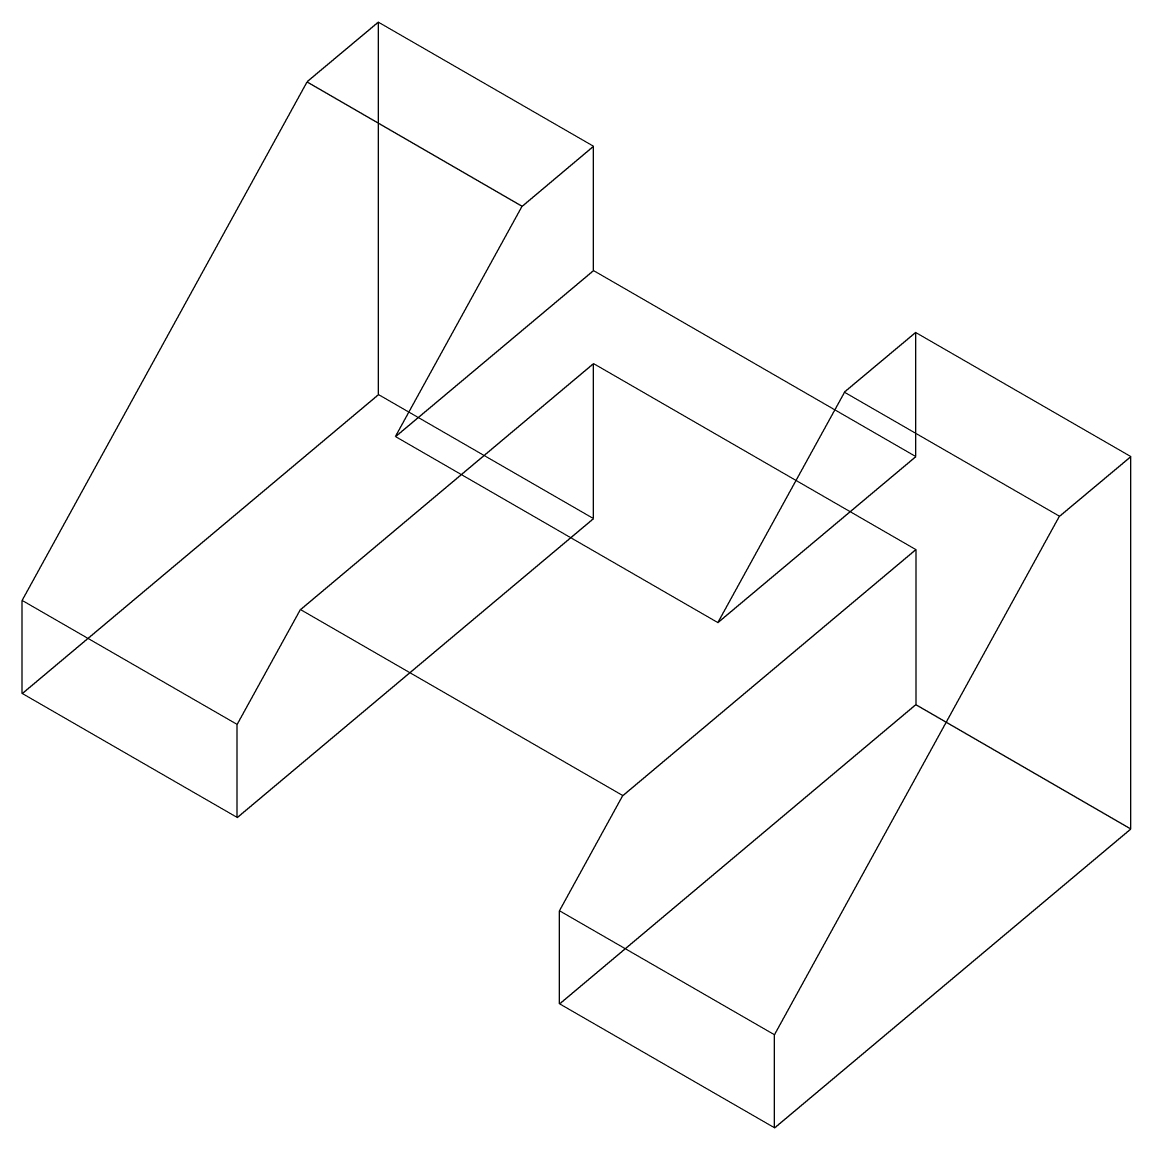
# Model space of a CAD drawing. Extents: x 278.7 to 314.4, y 170.5 to 206.1.
import ezdxf

# ---------------------------------------------------------------- set-up
doc = ezdxf.new("R2010")
doc.units = 0
doc.header["$MEASUREMENT"] = 0
doc.layers.get('0').update_dxf_attribs({"linetype": 'CONTINUOUS'})

msp = doc.modelspace()

# ---------------------------------------------------------------- linework, layer by layer
for p, q in [((290.195, 206.137), (287.897, 204.209)), ((290.195, 194.137), (290.195, 206.137)), ((290.195, 206.137), (297.124, 202.137)), ((278.705, 187.495), (287.897, 204.209)), ((287.897, 204.209), (294.825, 200.209)), ((294.825, 200.209), (297.124, 202.137)), ((297.124, 198.137), (297.124, 202.137)), ((290.74, 192.781), (294.825, 200.209)), ((290.74, 192.781), (297.124, 198.137)), ((297.124, 198.137), (307.516, 192.137)), ((307.516, 196.137), (305.218, 194.209)), ((307.516, 192.137), (307.516, 196.137)), ((307.516, 196.137), (314.444, 192.137)), ((287.676, 187.209), (297.124, 195.137)), ((297.124, 190.137), (297.124, 195.137)), ((297.124, 195.137), (307.516, 189.137)), ((278.705, 184.495), (290.195, 194.137)), ((290.195, 194.137), (297.124, 190.137)), ((305.218, 194.209), (301.132, 186.781)), ((305.218, 194.209), (312.146, 190.209)), ((290.74, 192.781), (301.132, 186.781)), ((301.132, 186.781), (307.516, 192.137)), ((312.146, 190.209), (314.444, 192.137)), ((314.444, 180.137), (314.444, 192.137)), ((285.633, 180.495), (297.124, 190.137)), ((302.953, 173.495), (312.146, 190.209)), ((298.068, 181.209), (307.516, 189.137)), ((307.516, 189.137), (307.516, 184.137)), ((278.705, 184.495), (278.705, 187.495)), ((285.633, 183.495), (278.705, 187.495)), ((285.633, 183.495), (287.676, 187.209)), ((287.676, 187.209), (298.068, 181.209)), ((285.633, 180.495), (278.705, 184.495)), ((296.025, 174.495), (307.516, 184.137)), ((307.516, 184.137), (314.444, 180.137)), ((285.633, 180.495), (285.633, 183.495)), ((296.025, 177.495), (298.068, 181.209)), ((302.953, 170.495), (314.444, 180.137)), ((296.025, 174.495), (296.025, 177.495)), ((302.953, 173.495), (296.025, 177.495)), ((302.953, 170.495), (296.025, 174.495)), ((302.953, 170.495), (302.953, 173.495))]:
    msp.add_line(p, q)

doc.saveas('drawing.dxf')
